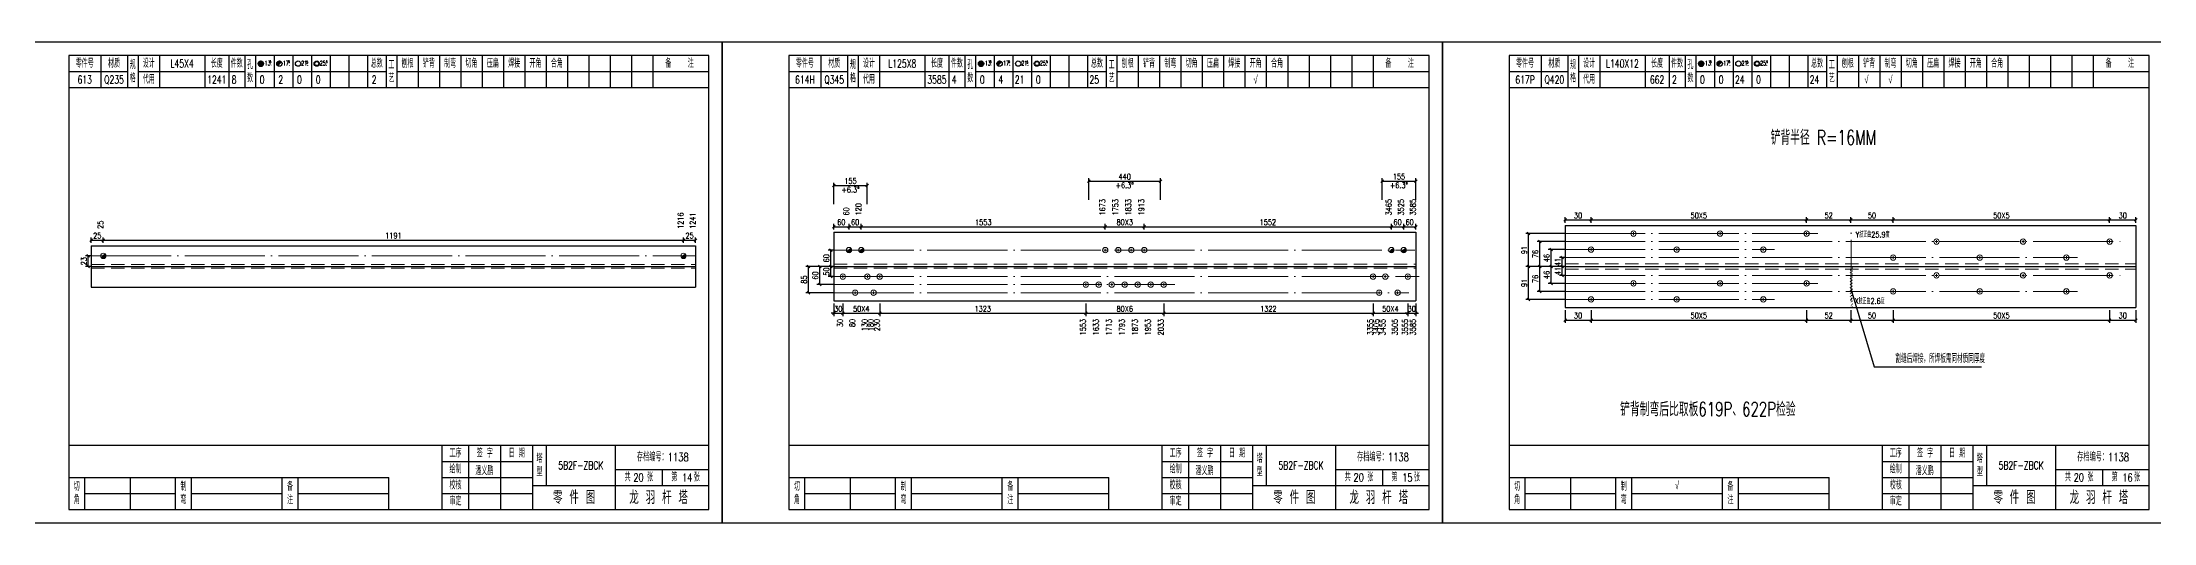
# Model space of a CAD drawing. Header units: millimetres. Extents: x 0 to 30240, y -10896 to -1348.
# Drawn here: x 3525 to 4317, y -4617 to -4437 of the extents above; entities that cross this region are included whole.
import ezdxf
from ezdxf.enums import TextEntityAlignment as Align

# ---------------------------------------------------------------- set-up
doc = ezdxf.new("R2010")
doc.units = ezdxf.units.MM
doc.header["$LTSCALE"] = 20
doc.header["$PDMODE"] = 1
for name, pattern in [('DASHDOT2X', [1.75, 1.5, -0.125, 0, -0.125]), ('DIVIDE', [0.875, 0.5, -0.125, 0, -0.125, 0, -0.125]), ('HIDDEN', [0.375, 0.25, -0.125])]:
    doc.linetypes.add(name, pattern=pattern)
for name, color, linetype, lineweight in [('1', 7, 'Continuous', 25), ('11', 3, 'Continuous', 13), ('2', 1, 'HIDDEN', 13), ('5', 1, 'Continuous', 13), ('7', 2, 'DASHDOT2X', 13), ('8', 3, 'DIVIDE', 13)]:
    doc.layers.add(name, color=color, linetype=linetype, lineweight=lineweight)
doc.styles.get("Standard").update_dxf_attribs({"font": 'simplex', "width": 0.7, "bigfont": 'gbhzfs.shx'})
doc.styles.add('SYMBOL_TXT', font='txt.shx', dxfattribs={"width": 0.6})
doc.styles.add('TITLE_TXT', font='simplex.shx', dxfattribs={"width": 0.75, "height": 2.5, "bigfont": 'gbhzfs.shx'})
doc.dimstyles.get("Standard").update_dxf_attribs({"dimtxt": 2.1, "dimasz": 1, "dimexe": 1.05, "dimexo": 0, "dimgap": 0.63, "dimtad": 1, "dimzin": 0, "dimdsep": 46, "dimtxsty": 'standard', "dimblk": 'OBLIQUE', "dimblk1": 'OBLIQUE', "dimblk2": 'OBLIQUE', "dimcen": 0.09, "dimadec": 0, "dimazin": 0, "dimtfac": 1, "dimtdec": 1, "dimtix": 1, "dimtmove": 0, "dimatfit": 3, "dimfxl": 0, "dimtolj": 1, "dimtzin": 0, "dimarcsym": 0})
pattern_1 = [(0, (-3, 0), (0, 0.0125), [])]

# ---------------------------------------------------------------- blocks, each defined once
blk = doc.blocks.new('M12_HOLE')
h = blk.add_hatch()
h.set_pattern_fill('LINE', scale=0.1, style=0)
h.set_pattern_definition(pattern_1)
h.paths.add_polyline_path([(-5, 0, 1), (-1, 0, 1)])
at = {"color": 7}
blk.add_circle((-3, 0), 2, dxfattribs=at)
at = {"color": 7, "attachment_point": 1, "style": 'SYMBOL_TXT'}
for s, insert, char_height, width in [('13\\f??|b0|i0|c0|p54;.', (-0.1, 2.1), 3.5, 5.707), ('5', (3.7, 2.3), 1.8, 2.931)]:
    blk.add_mtext(s, dxfattribs=dict(at, insert=insert, char_height=char_height, width=width))
blk = doc.blocks.new('M16_HOLE')
h = blk.add_hatch()
h.set_pattern_fill('LINE', scale=0.1, style=0)
h.set_pattern_definition(pattern_1)
h.paths.add_polyline_path([(-1.6, 1.4, 0.668179), (-5, 0, 0.198912), (-4.4, -1.4)])
at = {"color": 7}
blk.add_circle((-3, 0), 2, dxfattribs=at)
at = {"color": 7, "attachment_point": 1, "style": 'SYMBOL_TXT'}
for s, insert, char_height, width in [('17.', (-0.4, 2.1), 3.5, 6.316), ('5', (3.6, 2.3), 1.8, 1.822)]:
    blk.add_mtext(s, dxfattribs=dict(at, insert=insert, char_height=char_height, width=width))
blk = doc.blocks.new('M20_HOLE')
at = {"color": 7}
blk.add_circle((-3, 0), 2, dxfattribs=at)
at = {"color": 7, "attachment_point": 1, "style": 'SYMBOL_TXT'}
for s, insert, char_height, width in [('21.', (-0.7, 2), 3.5, 6.074), ('5', (3.3, 2), 1.8, 1.458)]:
    blk.add_mtext(s, dxfattribs=dict(at, insert=insert, char_height=char_height, width=width))
blk = doc.blocks.new('M24_HOLE')
at = {"color": 7}
for radius in [2, 1.5]:
    blk.add_circle((-3, 0), radius, dxfattribs=at)
at = {"color": 7, "attachment_point": 1, "style": 'SYMBOL_TXT'}
for s, insert, char_height, width in [('25.', (-0.7, 2.1), 3.5, 2.429), ('5', (3.9, 2.3), 1.8, 1.944)]:
    blk.add_mtext(s, dxfattribs=dict(at, insert=insert, char_height=char_height, width=width))
blk = doc.blocks.new('JgCard')
for p, q in [((270, 180), (0, 180)), ((0, 180), (0, 0)), ((265, 175), (25, 175)), ((25, 175), (25, 5)), ((37, 175), (37, 163)), ((47, 175), (47, 163)), ((51, 175), (51, 163)), ((59, 175), (59, 163)), ((76, 175), (76, 163)), ((85, 175), (85, 163)), ((91, 175), (91, 163)), ((95, 175), (95, 163)), ((102, 175), (102, 163)), ((109, 175), (109, 163)), ((116, 175), (116, 163)), ((123, 175), (123, 163)), ((130, 175), (130, 163)), ((137, 175), (137, 163)), ((144, 175), (144, 163)), ((148, 175), (148, 163)), ((156, 175), (156, 163)), ((164, 175), (164, 163)), ((172, 175), (172, 163)), ((180, 175), (180, 163)), ((188, 175), (188, 163)), ((196, 175), (196, 163)), ((204, 175), (204, 163)), ((212, 175), (212, 163)), ((220, 175), (220, 163)), ((228, 175), (228, 163)), ((236, 175), (236, 163)), ((244, 175), (244, 163)), ((265, 5), (265, 175)), ((270, 0), (270, 180)), ((25, 169), (47, 169)), ((51, 169), (91, 169)), ((95, 169), (144, 169)), ((148, 169), (265, 169)), ((25, 163), (265, 163)), ((25, 29), (265, 29)), ((165, 5), (165, 29)), ((175, 5), (175, 29)), ((187, 5), (187, 29)), ((199, 5), (199, 29)), ((204, 29), (204, 14)), ((230, 5), (230, 29)), ((25, 17), (145, 17)), ((31, 5), (31, 17)), ((48, 17), (48, 5)), ((65, 5), (65, 17)), ((71, 5), (71, 17)), ((105, 5), (105, 17)), ((111, 5), (111, 17)), ((145, 5), (145, 17)), ((165, 23), (199, 23)), ((165, 17), (199, 17)), ((230, 20), (265, 20)), ((247.5, 20), (247.5, 14)), ((31, 11), (65, 11)), ((71, 11), (105, 11)), ((111, 11), (145, 11)), ((165, 11), (199, 11)), ((199, 14), (265, 14)), ((0, 0), (270, 0)), ((25, 5), (265, 5))]:
    blk.add_line(p, q)
blk.add_lwpolyline([(96.03, 171.99, -1), (98.03, 171.99, -1)], format="xyb", close=True)
blk.add_point((145, 96))
at = {"xscale": 0.5, "yscale": 0.5, "zscale": 0.5}
for name, p in [('M12_HOLE', (98.53, 171.99)), ('M16_HOLE', (105.5, 172)), ('M20_HOLE', (112.5, 172)), ('M24_HOLE', (119.5, 172))]:
    blk.add_blockref(name, p, dxfattribs=at)
at = {"style": 'TITLE_TXT', "width": 0.75}
for s, height, p in [('存档编号：1138', 3.076, (238.02, 23.07)), ('潘义鹏', 3, (177.45, 17.91)), ('龙 羽 杆 塔', 5, (235.17, 6.97))]:
    blk.add_text(s, height=height, dxfattribs=at).set_placement(p)
at = {"attachment_point": 5, "style": 'TITLE_TXT'}
for s, insert, char_height, width in [('零件号', (31, 172), 3, 15), ('材质', (42, 172), 3, 8), ('规格', (49, 169), 3, 4), ('代用', (55, 166), 3, 8), ('设计', (55, 172), 3, 8), ('长度', (80.5, 172), 3, 8), ('件数', (88, 172), 3, 6), ('孔数', (93, 169), 3, 4), ('总数', (140.5, 172), 3, 7), ('工\\P艺', (146, 169), 3, 4), ('刨根', (152, 172), 3, 8), ('铲背', (160, 172), 3, 8), ('制弯', (168, 172), 3, 8), ('切角', (176, 172), 3, 8), ('压扁', (184, 172), 3, 8), ('焊接', (192, 172), 3, 8), ('开角', (200, 172), 3, 8), ('合角', (208, 172), 3, 8), ('备    注', (254, 172), 3, 22), ('工序', (170, 26), 3, 10), ('签 字', (181, 26), 3, 12), ('日 期', (193, 26), 3, 12), ('塔\\P型', (201.5, 21.5), 3, 5), ('绘制', (170, 20), 3, 10), ('校核', (170, 14), 3, 10), ('共    张', (238.75, 17), 3, 17.5), ('第    张', (256.25, 17), 3, 17.5), ('切\\P角', (28, 11), 3, 6), ('制\\P弯', (68, 11), 3, 6), ('备\\P注', (108, 11), 3, 6), ('审定', (170, 8), 3, 10), ('零 件 图', (214.5, 9.5), 5, 31)]:
    blk.add_mtext(s, dxfattribs=dict(at, insert=insert, char_height=char_height, width=width))
blk = doc.blocks.new('M16')
for p, q in [((-0.71, -0.71), (0.71, 0.71)), ((-0.4, 0), (0.4, 0)), ((0, 0.4), (0, -0.4))]:
    blk.add_line(p, q)
blk.add_circle((0, 0), 1)
for radius in [0.8, 0.6, 0.4, 0.2]:
    blk.add_arc((0, 0), radius, 225, 45)
blk = doc.blocks.new('_Oblique')
at = {"color": 0, "linetype": 'ByBlock', "lineweight": -2}
blk.add_line((-0.5, -0.5), (0.5, 0.5), dxfattribs=at)
blk = doc.blocks.new('M20')
for p, q in [((-0.5, 0), (0.5, 0)), ((0, -0.5), (0, 0.5))]:
    blk.add_line(p, q)
blk.add_circle((0, 0), 1)
blk = doc.blocks.new('*D2995')
at = {"layer": '11', "color": 0, "lineweight": -2}
for p, q in [((3821.8, -4535.11), (3821.8, -4539.84)), ((3825.24, -4535.11), (3825.24, -4539.84)), ((3821.8, -4538.79), (3820.8, -4538.79)), ((3821.8, -4538.79), (3825.24, -4538.79)), ((3825.24, -4538.79), (3826.24, -4538.79))]:
    blk.add_line(p, q, dxfattribs=at)
at = {"layer": 'Defpoints', "color": 0}
for p in [(3821.8, -4535.11), (3825.24, -4535.11), (3825.24, -4538.79)]:
    blk.add_point(p, dxfattribs=at)
at = {"layer": '11', "color": 0, "lineweight": -2}
blk.add_blockref('_Oblique', (3821.8, -4538.79), dxfattribs=at)
at = {"layer": '11', "color": 0, "lineweight": -2, "rotation": 180}
blk.add_blockref('_Oblique', (3825.24, -4538.79), dxfattribs=at)
at = {"layer": '11', "color": 0, "insert": (3823.52, -4537.11), "char_height": 2.1, "attachment_point": 5}
blk.add_mtext('\\A1;30', dxfattribs=at)
blk = doc.blocks.new('*D3001')
at = {"layer": '11', "color": 0, "lineweight": -2}
for p, q in [((4037.06, -4535.11), (4037.06, -4539.84)), ((4040, -4535.11), (4040, -4539.84)), ((4037.06, -4538.79), (4036.06, -4538.79)), ((4037.06, -4538.79), (4040, -4538.79)), ((4040, -4538.79), (4041, -4538.79))]:
    blk.add_line(p, q, dxfattribs=at)
at = {"layer": 'Defpoints', "color": 0}
for p in [(4037.06, -4535.11), (4040, -4535.11), (4040, -4538.79)]:
    blk.add_point(p, dxfattribs=at)
at = {"layer": '11', "color": 0, "lineweight": -2}
blk.add_blockref('_Oblique', (4037.06, -4538.79), dxfattribs=at)
at = {"layer": '11', "color": 0, "lineweight": -2, "rotation": 180}
blk.add_blockref('_Oblique', (4040, -4538.79), dxfattribs=at)
at = {"layer": '11', "color": 0, "insert": (4038.53, -4537.11), "char_height": 2.1, "attachment_point": 5}
blk.add_mtext('\\A1;30', dxfattribs=at)

msp = doc.modelspace()

# ---------------------------------------------------------------- hatches: boundary and pattern name
at = {"layer": '1'}
h = msp.add_hatch(dxfattribs=at)
h.set_pattern_fill('ANSI31', color=256, scale=0.25, style=0)
edge = h.paths.add_edge_path()
edge.add_line((4203.703, -4521.252), (4203.703, -4536.582))
edge.add_line((4202.903, -4521.252), (4202.903, -4536.582))
edge.add_line((4203.303, -4521.252), (4203.303, -4536.582))

# ---------------------------------------------------------------- linework, layer by layer
for p, q in [((3821.8, -4508.442), (3821.8, -4534.062)), ((3821.8, -4508.442), (4040, -4508.442)), ((4040, -4508.442), (4040, -4534.062)), ((4096, -4505.922), (4096, -4536.582)), ((4096, -4505.922), (4310, -4505.922)), ((4310, -4505.922), (4310, -4536.582)), ((3543.4, -4513.482), (3543.4, -4529.022)), ((3543.4, -4513.482), (3770, -4513.482)), ((3770, -4513.482), (3770, -4529.022)), ((3543.4, -4521.252), (3770, -4521.252)), ((3821.8, -4521.252), (4040, -4521.252)), ((4096, -4521.252), (4310, -4521.252)), ((3543.4, -4529.022), (3770, -4529.022)), ((3821.8, -4534.062), (4040, -4534.062)), ((4203.303, -4529.996), (4211.92, -4558.896)), ((4096, -4536.582), (4310, -4536.582)), ((4211.92, -4558.896), (4252.148, -4558.896))]:
    msp.add_line(p, q, dxfattribs=at)
at = {"layer": '2'}
for p, q in [((3543.4, -4520.561), (3770, -4520.561)), ((3543.4, -4521.943), (3770, -4521.943)), ((3821.8, -4520.432), (4040, -4520.432)), ((3821.8, -4521.862), (4040, -4521.862)), ((4096, -4520.301), (4310, -4520.301)), ((4096, -4522.203), (4310, -4522.203))]:
    msp.add_line(p, q, dxfattribs=at)
at = {"layer": '7'}
for p, q in [((4096, -4508.922), (4190.763, -4508.922)), ((4096, -4511.922), (4304.373, -4511.922)), ((3543.4, -4517.281), (3769.688, -4517.281)), ((3821.8, -4515.103), (4039.71, -4515.103)), ((4096, -4514.922), (4174.533, -4514.922)), ((4096, -4517.922), (4288.143, -4517.922)), ((3821.8, -4525.062), (4041.26, -4525.062)), ((3821.8, -4528.062), (3949.73, -4528.062)), ((4096, -4524.582), (4304.373, -4524.582)), ((4096, -4527.582), (4190.763, -4527.582)), ((3821.8, -4531.062), (4037.41, -4531.062)), ((4096, -4530.582), (4288.143, -4530.582)), ((4096, -4533.582), (4174.533, -4533.582))]:
    msp.add_line(p, q, dxfattribs=at)
at = {"layer": '8'}
for q in [(4203.303, -4505.922), (4203.303, -4536.582)]:
    msp.add_line((4203.303, -4521.252), q, dxfattribs=at)

# ---------------------------------------------------------------- block references
at = {"layer": '1'}
for p in [(3510, -4617.252), (3780, -4617.252), (4050, -4617.252)]:
    msp.add_blockref('JgCard', p, dxfattribs=at)
at = {"layer": '5'}
for name, p in [('M20', (4121.643, -4508.922)), ('M20', (4154.103, -4508.922)), ('M20', (4186.563, -4508.922)), ('M20', (4235.253, -4511.922)), ('M20', (4267.713, -4511.922)), ('M20', (4300.173, -4511.922)), ('M16', (3547.966, -4517.281)), ('M16', (3765.488, -4517.281)), ('M16', (3827.54, -4515.103)), ('M16', (3832.14, -4515.103)), ('M20', (3923.621, -4515.103)), ('M20', (3928.489, -4515.103)), ('M20', (3933.358, -4515.103)), ('M20', (3938.227, -4515.103)), ('M16', (4030.91, -4515.103)), ('M16', (4035.51, -4515.103)), ('M20', (4105.738, -4514.922)), ('M20', (4137.873, -4514.922)), ('M20', (4170.333, -4514.922)), ('M20', (4219.023, -4517.922)), ('M20', (4251.483, -4517.922)), ('M20', (4283.943, -4517.922)), ('M20', (3825.24, -4525.062)), ('M20', (3834.44, -4525.062)), ('M20', (3839.04, -4525.062)), ('M20', (3916.317, -4528.062)), ('M20', (3921.186, -4528.062)), ('M20', (3926.055, -4528.062)), ('M20', (3930.924, -4528.062)), ('M20', (3935.793, -4528.062)), ('M20', (3940.662, -4528.062)), ('M20', (3945.53, -4528.062)), ('M20', (4024.01, -4525.062)), ('M20', (4028.61, -4525.062)), ('M20', (4037.06, -4525.062)), ('M20', (4121.643, -4527.582)), ('M20', (4154.103, -4527.582)), ('M20', (4186.563, -4527.582)), ('M20', (4235.253, -4524.582)), ('M20', (4267.713, -4524.582)), ('M20', (4300.173, -4524.582)), ('M20', (3829.84, -4531.062)), ('M20', (3836.74, -4531.062)), ('M20', (4026.31, -4531.062)), ('M20', (4033.21, -4531.062)), ('M20', (4105.738, -4533.582)), ('M20', (4137.873, -4533.582)), ('M20', (4170.333, -4533.582)), ('M20', (4219.023, -4530.582)), ('M20', (4251.483, -4530.582)), ('M20', (4283.943, -4530.582))]:
    msp.add_blockref(name, p, dxfattribs=at)

# ---------------------------------------------------------------- texts
at = {"style": 'TITLE_TXT', "width": 0.75}
for s, p in [('20', (3746.702, -4601.79)), ('14', (3764.929, -4601.835)), ('20', (4016.702, -4601.79)), ('15', (4034.929, -4601.835)), ('20', (4286.702, -4601.79)), ('16', (4304.929, -4601.835))]:
    msp.add_text(s, height=3, dxfattribs=at).set_placement(p)
at = {"layer": '1', "width": 0.7}
for s, height, p in [('L45X4', 3, (3577.5, -4445.252)), ('L125X8', 3, (3847.5, -4445.252)), ('L140X12', 3, (4117.5, -4445.252)), ('613', 3, (3541, -4451.252)), ('Q235', 3, (3552, -4451.252)), ('1241', 3, (3590.5, -4451.252)), ('8', 3, (3597, -4451.252)), ('0', 3, (3607.5, -4451.252)), ('2', 3, (3614.5, -4451.252)), ('0', 3, (3621.5, -4451.252)), ('0', 3, (3628.5, -4451.252)), ('2', 3, (3649.5, -4451.252)), ('614H', 3, (3811, -4451.252)), ('Q345', 3, (3822, -4451.252)), ('3585', 3, (3860.5, -4451.252)), ('4', 3, (3867, -4451.252)), ('0', 3, (3877.5, -4451.252)), ('4', 3, (3884.5, -4451.252)), ('21', 3, (3891.5, -4451.252)), ('0', 3, (3898.5, -4451.252)), ('25', 3, (3919.5, -4451.252)), ('√', 3, (3980, -4451.252)), ('617P', 3, (4081, -4451.252)), ('Q420', 3, (4092, -4451.252)), ('662', 3, (4130.5, -4451.252)), ('2', 3, (4137, -4451.252)), ('0', 3, (4147.5, -4451.252)), ('0', 3, (4154.5, -4451.252)), ('24', 3, (4161.5, -4451.252)), ('0', 3, (4168.5, -4451.252)), ('24', 3, (4189.5, -4451.252)), ('√', 3, (4218, -4451.252)), ('铲背半径 R=16MM', 5.49229, (4192.87, -4472.932)), ('割缝后焊接，所焊板需同材质同厚度', 3, (4236.668, -4555.812)), ('铲背制弯后比取板619P、622P检验', 5.23742, (4149.544, -4574.729)), ('√', 3, (4138, -4603.252))]:
    msp.add_text(s, height=height, dxfattribs=at).set_placement(p, align=Align.MIDDLE_CENTER)
for p in [(3828.116, -4491.43), (3930.9, -4489.787), (4033.735, -4489.787)]:
    msp.add_text('+6.3°', height=2.1, dxfattribs=at).set_placement(p, align=Align.TOP_CENTER)
for s, p in [('1216', (3765.442, -4507.182)), ('1241', (3770, -4507.182)), ('60', (3827.54, -4502.142)), ('120', (3832.14, -4502.142)), ('1673', (3923.597, -4502.142)), ('1753', (3928.466, -4502.142)), ('1833', (3933.334, -4502.142)), ('1913', (3938.203, -4502.142)), ('3465', (4030.922, -4502.142)), ('3525', (4035.521, -4502.142)), ('3585', (4040, -4502.142)), ('25', (3547.968, -4507.182))]:
    msp.add_text(s, height=2.1, rotation=90, dxfattribs=at).set_placement(p)
for s, p in [('Y肢正曲25.9度', (4204.987, -4510.342)), ('X肢正曲2.6度', (4204.519, -4535.276))]:
    msp.add_text(s, height=2.1, dxfattribs=at).set_placement(p)
for s, p in [('30', (3825.24, -4540.887)), ('80', (3829.84, -4540.887)), ('130', (3834.44, -4540.887)), ('180', (3836.74, -4540.887)), ('230', (3839.04, -4540.887)), ('1553', (3916.294, -4540.887)), ('1633', (3921.162, -4540.887)), ('1713', (3926.031, -4540.887)), ('1793', (3930.9, -4540.887)), ('1873', (3935.769, -4540.887)), ('1953', (3940.638, -4540.887)), ('2033', (3945.507, -4540.887)), ('3355', (4024.02, -4540.887)), ('3405', (4026.32, -4540.887)), ('3455', (4028.66, -4540.887)), ('3505', (4033.235, -4540.887)), ('3555', (4037.081, -4540.887)), ('3585', (4040, -4540.887))]:
    msp.add_text(s, height=2.1, rotation=90, dxfattribs=at).set_placement(p, align=Align.RIGHT)
at = {"layer": '1', "char_height": 3, "attachment_point": 5}
for s, insert, width in [('√', (4209, -4451.252), 8), ('5B2F-ZBCK', (3727, -4595.752), 26), ('5B2F-ZBCK', (3997, -4595.752), 26), ('5B2F-ZBCK', (4267, -4595.752), 26)]:
    msp.add_mtext(s, dxfattribs=dict(at, insert=insert, width=width))

# ---------------------------------------------------------------- dimensions: what is measured, and where the dimension line sits
at = {"layer": '1'}
for base, p1, p2, text in [((3834.381, -4490.905), (3821.851, -4497.905), (3834.381, -4497.905), '155'), ((3944.29, -4489.262), (3917.51, -4496.262), (3944.29, -4496.262), '440'), ((4040, -4489.262), (4027.47, -4496.262), (4040, -4496.262), '155')]:
    msp.add_linear_dim(base=base, p1=p1, p2=p2, text=text, dimstyle='standard', dxfattribs=at).render()
for base, p1, p2, text in [((4082.35, -4508.922), (4095.95, -4521.252), (4095.95, -4508.922), '91'), ((4086.55, -4511.922), (4095.95, -4521.252), (4095.95, -4511.922), '76'), ((3542.35, -4517.281), (3543.35, -4521.252), (3543.35, -4517.281), '23'), ((3820.75, -4515.103), (3821.75, -4521.252), (3821.75, -4515.103), '60'), ((4090.75, -4514.922), (4095.95, -4521.252), (4095.95, -4514.922), '46'), ((4094.95, -4517.922), (4095.95, -4521.252), (4095.95, -4517.922), '41'), ((3812.35, -4521.252), (3821.75, -4531.062), (3821.75, -4521.252), '85'), ((3816.55, -4521.252), (3821.75, -4528.062), (3821.75, -4521.252), '60'), ((3820.75, -4521.252), (3821.75, -4525.062), (3821.75, -4521.252), '50'), ((4082.35, -4521.252), (4095.95, -4533.582), (4095.95, -4521.252), '91'), ((4086.55, -4521.252), (4095.95, -4530.582), (4095.95, -4521.252), '76'), ((4090.75, -4521.252), (4095.95, -4527.582), (4095.95, -4521.252), '46'), ((4094.95, -4521.252), (4095.95, -4524.582), (4095.95, -4521.252), '41')]:
    msp.add_linear_dim(base=base, p1=p1, p2=p2, angle=90, text=text, dimstyle='standard', dxfattribs=at).render()
at = {"layer": '11'}
for base, p1, p2, text in [((3827.54, -4506.342), (3821.8, -4507.392), (3827.54, -4507.392), '60'), ((3832.14, -4506.342), (3827.54, -4507.392), (3832.14, -4507.392), '60'), ((3923.621, -4506.342), (3832.14, -4507.392), (3923.621, -4507.392), '1553'), ((3938.227, -4506.342), (3923.621, -4507.392), (3938.227, -4507.392), '80X3'), ((4030.91, -4506.342), (3938.227, -4507.392), (4030.91, -4507.392), '1552'), ((4035.51, -4506.342), (4030.91, -4507.392), (4035.51, -4507.392), '60'), ((4040, -4506.342), (4035.51, -4507.392), (4040, -4507.392), '60'), ((4105.738, -4503.822), (4096, -4504.872), (4105.738, -4504.872), '30'), ((4186.563, -4503.822), (4105.738, -4504.872), (4186.563, -4504.872), '50X5'), ((4203.118, -4503.822), (4186.563, -4504.872), (4203.118, -4504.872), '52'), ((4219.023, -4503.822), (4203.118, -4504.872), (4219.023, -4504.872), '50'), ((4300.173, -4503.822), (4219.023, -4504.872), (4300.173, -4504.872), '50X5'), ((4310, -4503.822), (4300.173, -4504.872), (4310, -4504.872), '30'), ((3547.966, -4511.382), (3543.4, -4512.432), (3547.966, -4512.432), '25'), ((3765.488, -4511.382), (3547.966, -4512.432), (3765.488, -4512.432), '1191'), ((3770, -4511.382), (3765.488, -4512.432), (3770, -4512.432), '25'), ((3839.04, -4538.787), (3825.24, -4535.112), (3839.04, -4535.112), '50X4'), ((3916.317, -4538.787), (3839.04, -4535.112), (3916.317, -4535.112), '1323'), ((3945.53, -4538.787), (3916.317, -4535.112), (3945.53, -4535.112), '80X6'), ((4024.01, -4538.787), (3945.53, -4535.112), (4024.01, -4535.112), '1322'), ((4037.06, -4538.787), (4024.01, -4535.112), (4037.06, -4535.112), '50X4'), ((4105.738, -4541.307), (4096, -4537.632), (4105.738, -4537.632), '30'), ((4186.563, -4541.307), (4105.738, -4537.632), (4186.563, -4537.632), '50X5'), ((4203.118, -4541.307), (4186.563, -4537.632), (4203.118, -4537.632), '52'), ((4219.023, -4541.307), (4203.118, -4537.632), (4219.023, -4537.632), '50'), ((4300.173, -4541.307), (4219.023, -4537.632), (4300.173, -4537.632), '50X5'), ((4310, -4541.307), (4300.173, -4537.632), (4310, -4537.632), '30')]:
    msp.add_linear_dim(base=base, p1=p1, p2=p2, text=text, dimstyle='standard', dxfattribs=at).render()
for base, p1, p2, picture, middle in [((3825.24, -4538.787), (3821.8, -4535.112), (3825.24, -4535.112), '*D2995', (3823.52, -4537.107)), ((4040, -4538.787), (4037.06, -4535.112), (4040, -4535.112), '*D3001', (4038.53, -4537.107))]:
    dim = msp.add_linear_dim(base=base, p1=p1, p2=p2, text='30', dimstyle='standard', dxfattribs=at)
    dim.commit()
    dim.dimension.update_dxf_attribs({"geometry": picture, "text_midpoint": middle})

doc.saveas('drawing.dxf')
